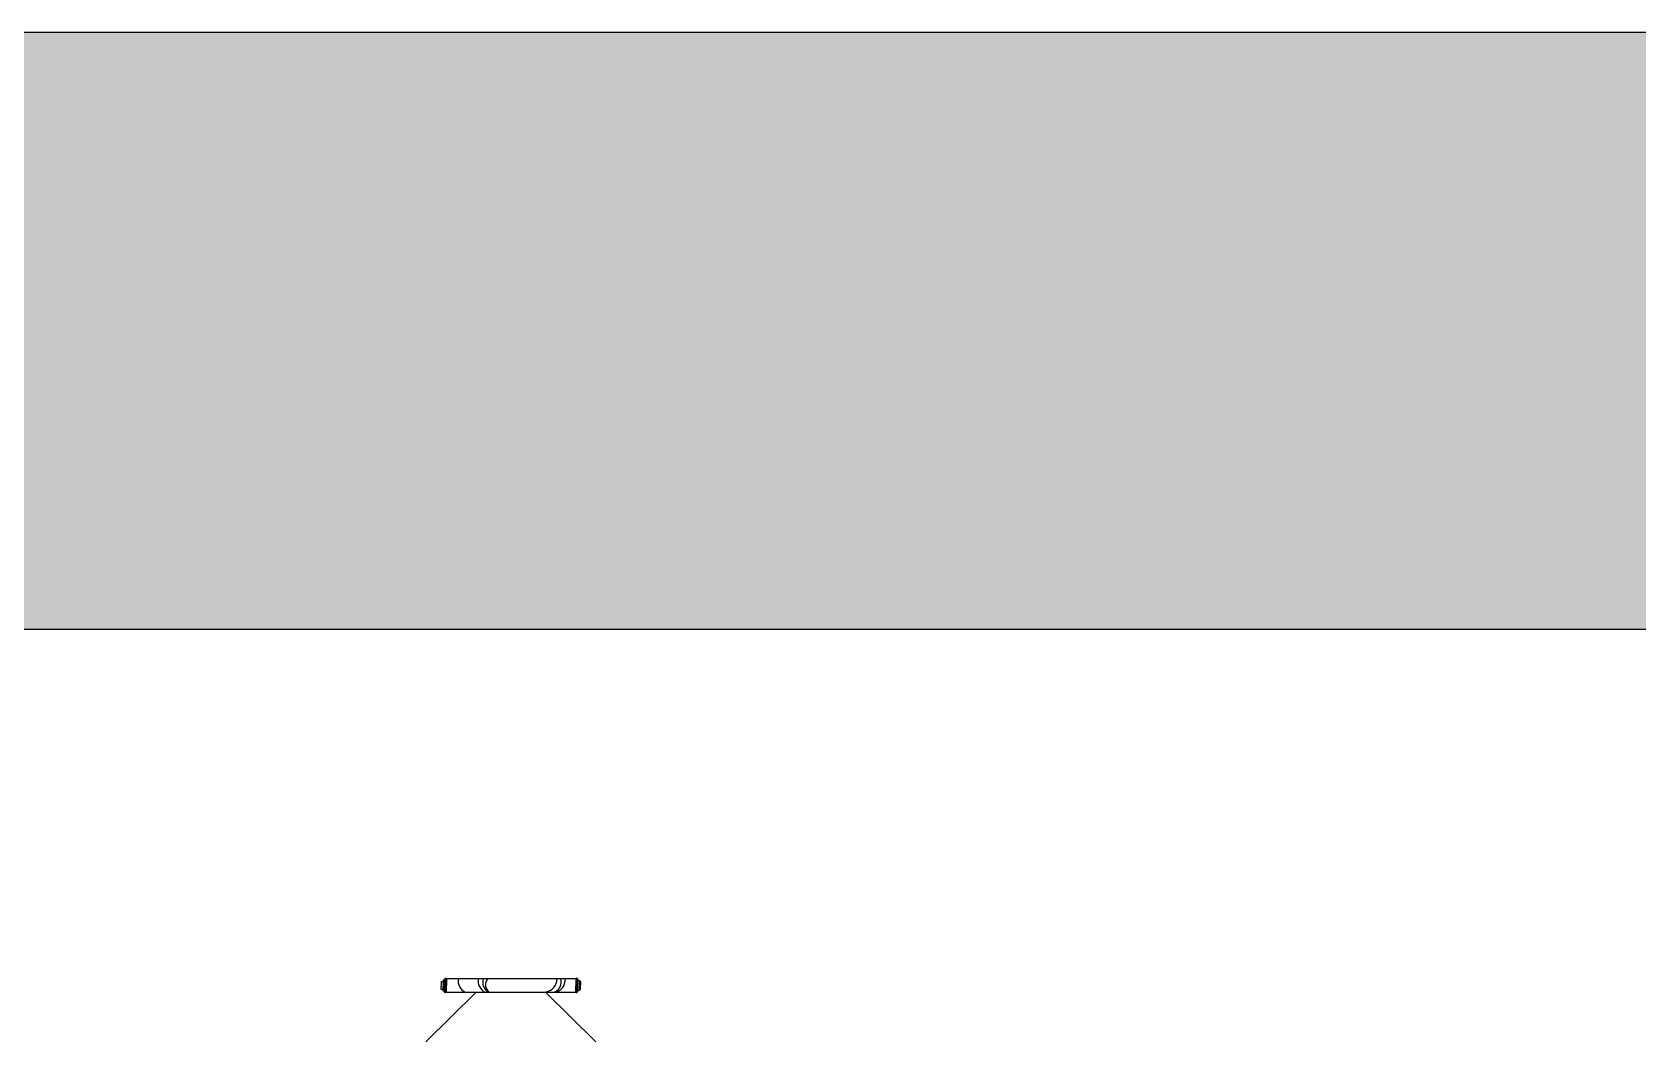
# Model space of a CAD drawing. Header units: millimetres. Extents: x 6388 to 59789, y -18725 to 8137.
# Drawn here: x 11457 to 14278, y 6365 to 8137 of the extents above; entities that cross this region are included whole.
import ezdxf

# ---------------------------------------------------------------- set-up
doc = ezdxf.new("R2010")
doc.units = ezdxf.units.MM
doc.layers.add('www.cad-blocks.net', color=7, linetype='Continuous')

# ---------------------------------------------------------------- blocks, each defined once
blk = doc.blocks.new('A$C705A3933')
for p, q in [((1426.7, 2127.4), (1426.2, 2103.3)), ((1428, 2127), (1427.5, 2103.6)), ((1429.3, 2126.8), (1428.7, 2103.8)), ((1657, 2126.8), (1656.4, 2103.8)), ((1658.2, 2127), (1657.7, 2103.6)), ((1659.5, 2127.4), (1659, 2103.3)), ((1481.5, 2103.8), (1393.2, 2016.3)), ((1603.6, 2103.8), (1691.9, 2016.3))]:
    blk.add_line(p, q)
for points in [[(1423.7, 2122.5), (1423.2, 2108.2), (1420.4, 2108.2), (1421, 2122.5)], [(1423.7, 2124.6), (1423.2, 2105.7), (1426.2, 2105.7), (1426.7, 2124.6)], [(1662.5, 2124.6), (1662, 2105.7), (1659, 2105.7), (1659.5, 2124.6)], [(1662.5, 2122.5), (1662, 2108.2), (1664.7, 2108.2), (1665.3, 2122.5)]]:
    blk.add_lwpolyline(points, close=True)
blk.add_lwpolyline([(1428.7, 2103.8), (1656.4, 2103.8), (1657, 2126.7), (1429.3, 2126.7)])
for centre, radius, start, end in [((1427.3, 2127.1), 0.676, 354.3562, 157.5847), ((1428.6, 2126.7), 0.701, 1.9883, 148.8254), ((1471.3, 2123), 21.3, 170.0389, 244.521), ((1506.2, 2123), 21.3, 170.0389, 244.521), ((1513.4, 2120.5), 20.2, 162.1659, 236.1571), ((1513.7, 2116.7), 15.9, 141.2368, 234.6173), ((1599.8, 2127.2), 23.8, 281.277, 358.6729), ((1611.9, 2121.7), 19.2, 290.5854, 14.9275), ((1617, 2124.5), 20.8, 274.6952, 6.1065), ((1657.6, 2126.7), 0.701, 31.1746, 178.0117), ((1658.9, 2127.1), 0.676, 22.4153, 185.6438), ((1426.8, 2103.5), 0.676, 202.4153, 5.6438), ((1428.1, 2104), 0.701, 211.1746, 345.8865), ((1657.1, 2104), 0.701, 194.1135, 328.8254), ((1658.4, 2103.5), 0.676, 174.3562, 337.5847)]:
    blk.add_arc(centre, radius, start, end)
blk = doc.blocks.new('FORMAT')
at = {"true_color": 0x546d8e}
h = blk.add_hatch(color=155, dxfattribs=at)
h.set_gradient(color1=(68, 68, 68), color2=(84, 109, 142), tint=1)
h.paths.add_polyline_path([(10116.5, 8137.1), (10116.5, 7089.1), (59789.4, 7089.1), (59789.4, 8137.1)])
at = {"color": 155, "true_color": 0x546d8e}
for p, q in [((10116.5, 8137.1), (59789.4, 8137.1)), ((10116.5, 7089.1), (59789.4, 7089.1))]:
    blk.add_line(p, q, dxfattribs=at)

msp = doc.modelspace()

# ---------------------------------------------------------------- block references
msp.add_blockref('A$C705A3933', (10755.6, 4348.3))
at = {"layer": 'www.cad-blocks.net'}
msp.add_blockref('FORMAT', (0, 0), dxfattribs=at)

doc.saveas('drawing.dxf')
